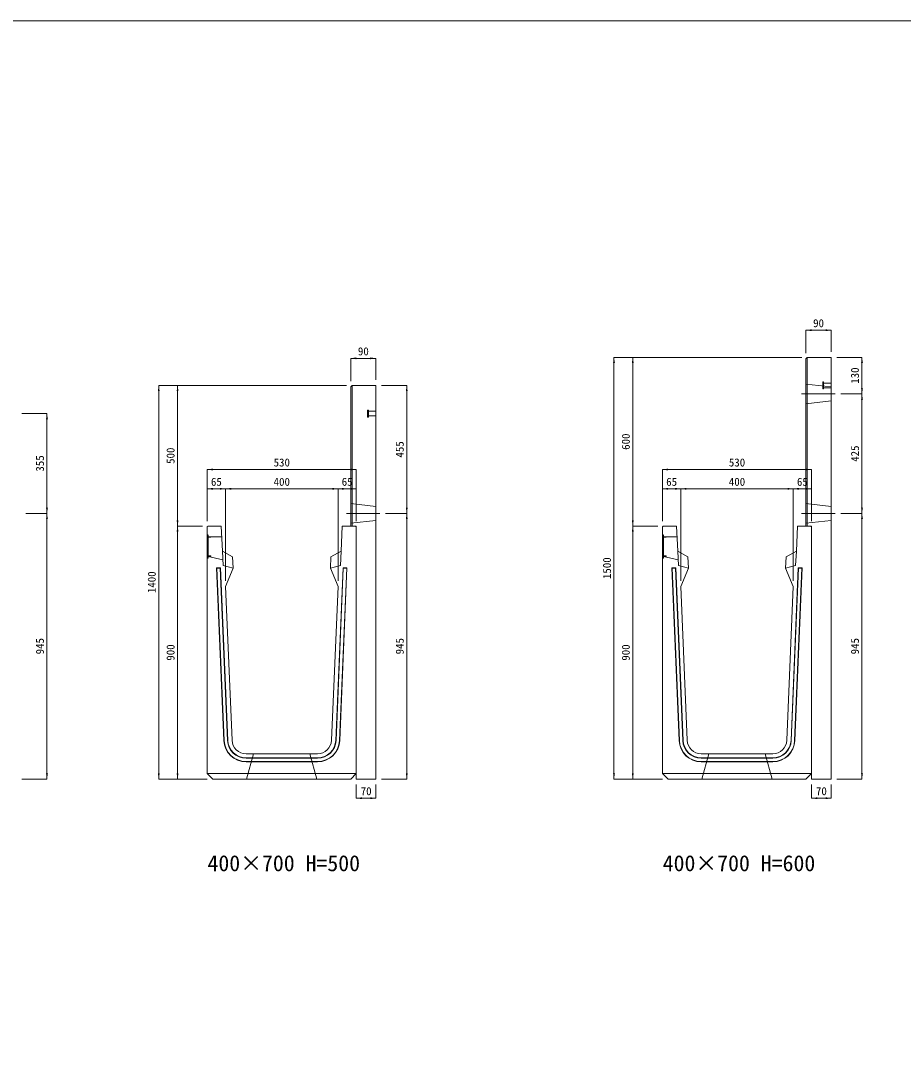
# Model space of a CAD drawing. Units: millimetres at full size. Extents: x -7442 to 51876, y 9625 to 40052.
# Drawn here: x 23959 to 27096, y 25790 to 29522 of the extents above; entities that cross this region are included whole.
import ezdxf
from ezdxf.enums import TextEntityAlignment as Align

# ---------------------------------------------------------------- set-up
doc = ezdxf.new("R2010")
doc.units = ezdxf.units.MM
doc.header["$LTSCALE"] = 16
for name, pattern in [('DASHED', [7.5, 6, -1.5]), ('USER1', [13.5, 7.5, -6]), ('USER2', [285.75, 190.5, -31.75, 31.75, -31.75])]:
    doc.linetypes.add(name, pattern=pattern)
doc.layers.add('0_2', color=7, linetype='Continuous')
for name, color, linetype, lineweight in [('HOLE', 7, 'DASHED', 9), ('KIJUN', 5, 'Continuous', 9), ('WWAY', 5, 'Continuous', 9), ('寸法線', 7, 'Continuous', 9), ('本体', 2, 'Continuous', 13), ('補助線', 8, 'Continuous', 9), ('ｲﾝｻｰﾄ', 3, 'USER1', 9)]:
    doc.layers.add(name, color=color, linetype=linetype, lineweight=lineweight)
doc.styles.add('ＭＳ ゴシック', font='')
doc.styles.get('ＭＳ ゴシック').set_extended_font_data('MS Gothic')

# ---------------------------------------------------------------- blocks, each defined once
blk = doc.blocks.new('filled_arrow')
at = {"color": 0, "linetype": 'Continuous', "lineweight": -2}
blk.add_solid([(7.5, 1.25), (0, 0), (7.5, -1.25)], dxfattribs=at)

msp = doc.modelspace()

# ---------------------------------------------------------------- linework, layer by layer
at = {"layer": 'HOLE'}
for points in [[(24786.84, 26915.37), (24986.84, 26915.37), (25011.84, 26825.37), (24761.84, 26825.37)], [(26405.59, 26915.37), (26605.59, 26915.37), (26630.59, 26825.37), (26380.59, 26825.37)]]:
    msp.add_lwpolyline(points, close=True, dxfattribs=at)
at = {"layer": 'KIJUN'}
for p, q in [((24655.04, 27576.37), (24656.08, 27575.37)), ((24668.09, 27575.37), (24669.05, 27576.37)), ((25118.64, 27576.37), (25092.83, 26962.05)), ((25105.58, 27575.37), (25104.62, 27576.37)), ((25118.64, 27576.37), (25117.59, 27575.37)), ((26273.79, 27576.37), (26274.84, 27575.37)), ((26286.85, 27575.37), (26287.81, 27576.37)), ((26737.39, 27576.37), (26711.58, 26962.05)), ((26724.34, 27575.37), (26723.38, 27576.37)), ((26737.39, 27576.37), (26736.35, 27575.37)), ((24656.08, 27575.37), (24681.85, 26962.09)), ((26274.84, 27575.37), (26300.6, 26962.09)), ((24759.78, 26900.37), (25013.89, 26900.37)), ((25013.89, 26899.37), (24759.78, 26899.37)), ((24759.78, 26887.37), (25013.89, 26887.37)), ((25013.89, 26886.37), (24759.78, 26886.37)), ((26378.54, 26900.37), (26632.65, 26900.37)), ((26632.65, 26899.37), (26378.54, 26899.37)), ((26378.54, 26887.37), (26632.65, 26887.37)), ((26632.65, 26886.37), (26378.54, 26886.37))]:
    msp.add_line(p, q, dxfattribs=at)
at = {"layer": 'KIJUN', "color": 7, "lineweight": 13}
for p, q in [((25086.84, 27510.37), (25063.85, 26963.27)), ((26705.59, 27510.37), (26682.61, 26963.27)), ((25013.89, 26915.37), (24759.78, 26915.37)), ((26632.65, 26915.37), (26378.54, 26915.37))]:
    msp.add_line(p, q, dxfattribs=at)
at = {"layer": 'KIJUN', "color": 7}
for p, q in [((24621.84, 26845.37), (25151.84, 26845.37)), ((26240.59, 26845.37), (26770.59, 26845.37))]:
    msp.add_line(p, q, dxfattribs=at)
at = {"layer": 'KIJUN', "color": 7, "lineweight": 13}
for points in [[(24709.83, 26963.27), (24686.84, 27510.37), (24713.84, 27575.37), (24711.84, 27615.37), (24675.84, 27635.37), (24671.84, 27725.37), (24624.84, 27725.37), (24621.84, 27722.37), (24621.84, 26845.37), (24641.84, 26825.37), (25131.84, 26825.37), (25151.84, 26845.37), (25151.84, 27722.37), (25148.84, 27725.37), (25101.84, 27725.37), (25097.84, 27635.37), (25061.84, 27615.37), (25059.84, 27575.37), (25086.84, 27510.37)], [(26328.58, 26963.27), (26305.59, 27510.37), (26332.59, 27575.37), (26330.59, 27615.37), (26294.59, 27635.37), (26290.59, 27725.37), (26243.59, 27725.37), (26240.59, 27722.37), (26240.59, 26845.37), (26260.59, 26825.37), (26750.59, 26825.37), (26770.59, 26845.37), (26770.59, 27722.37), (26767.59, 27725.37), (26720.59, 27725.37), (26716.59, 27635.37), (26680.59, 27615.37), (26678.59, 27575.37), (26705.59, 27510.37)]]:
    msp.add_lwpolyline(points, dxfattribs=at)
at = {"layer": 'KIJUN', "color": 7, "linetype": 'DASHED', "lineweight": 13}
for points in [[(24713.84, 27575.37), (24678.5, 27585.37), (24675.84, 27635.37)], [(25059.84, 27575.37), (25095.17, 27585.37), (25097.84, 27635.37)], [(26332.59, 27575.37), (26297.26, 27585.37), (26294.59, 27635.37)], [(26678.59, 27575.37), (26713.93, 27585.37), (26716.59, 27635.37)]]:
    msp.add_lwpolyline(points, dxfattribs=at)
at = {"layer": 'KIJUN'}
for points in [[(24680.85, 26962.05), (24655.04, 27576.37), (24669.05, 27576.37), (24694.84, 26962.64)], [(25078.84, 26962.64), (25104.62, 27576.37), (25118.64, 27576.37)], [(26299.61, 26962.05), (26273.79, 27576.37), (26287.81, 27576.37), (26313.59, 26962.64)], [(26697.59, 26962.64), (26723.38, 27576.37), (26737.39, 27576.37)], [(24693.84, 26962.6), (24668.09, 27575.37), (24656.08, 27575.37)], [(25091.83, 26962.09), (25117.59, 27575.37), (25105.58, 27575.37), (25079.84, 26962.6)], [(26312.59, 26962.6), (26286.85, 27575.37), (26274.84, 27575.37)], [(26710.58, 26962.09), (26736.35, 27575.37), (26724.34, 27575.37), (26698.59, 26962.6)]]:
    msp.add_lwpolyline(points, dxfattribs=at)
for centre, radius, start, end in [((24759.78, 26965.37), 79, 182.40597, 270), ((24759.78, 26965.37), 78, 182.40597, 270), ((24759.78, 26965.37), 66, 182.40597, 270), ((24759.78, 26965.37), 65, 182.40597, 270), ((25013.89, 26965.37), 65, 270, 357.59403), ((25013.89, 26965.37), 66, 270, 357.59403), ((25013.89, 26965.37), 78, 270, 357.59403), ((25013.89, 26965.37), 79, 270, 357.59403), ((26378.54, 26965.37), 79, 182.40597, 270), ((26378.54, 26965.37), 78, 182.40597, 270), ((26378.54, 26965.37), 66, 182.40597, 270), ((26378.54, 26965.37), 65, 182.40597, 270), ((26632.65, 26965.37), 65, 270, 357.59403), ((26632.65, 26965.37), 66, 270, 357.59403), ((26632.65, 26965.37), 78, 270, 357.59403), ((26632.65, 26965.37), 79, 270, 357.59403)]:
    msp.add_arc(centre, radius, start, end, dxfattribs=at)
at = {"layer": 'KIJUN', "color": 7, "lineweight": 13}
for centre, start, end in [((24759.78, 26965.37), 182.40597, 270), ((25013.89, 26965.37), 270, 357.59403), ((26378.54, 26965.37), 182.40597, 270), ((26632.65, 26965.37), 270, 357.59403)]:
    msp.add_arc(centre, 50, start, end, dxfattribs=at)
at = {"layer": 'WWAY', "color": 7, "linetype": 'DASHED', "lineweight": 13}
for points in [[(24621.84, 27695.37), (24625.04, 27693.37), (24625.04, 27611.37), (24621.84, 27609.37)], [(24673.53, 27687.37), (24625.04, 27687.37), (24625.04, 27693.37), (24621.84, 27695.37)], [(26240.59, 27695.37), (26243.79, 27693.37), (26243.79, 27611.37), (26240.59, 27609.37)], [(26292.28, 27687.37), (26243.79, 27687.37), (26243.79, 27693.37), (26240.59, 27695.37)], [(24621.84, 27609.37), (24625.04, 27611.37), (24625.04, 27617.37), (24677.44, 27605.37)], [(26240.59, 27609.37), (26243.79, 27611.37), (26243.79, 27617.37), (26296.19, 27605.37)]]:
    msp.add_lwpolyline(points, dxfattribs=at)
at = {"layer": 'WWAY'}
for points in [[(24623.04, 27692.37), (24625.04, 27692.37), (24625.04, 27612.37), (24623.04, 27612.37)], [(26241.79, 27692.37), (26243.79, 27692.37), (26243.79, 27612.37), (26241.79, 27612.37)], [(24625.04, 27687.37), (24635.04, 27687.37), (24635.04, 27685.37), (24625.04, 27685.37)], [(26243.79, 27687.37), (26253.79, 27687.37), (26253.79, 27685.37), (26243.79, 27685.37)], [(24625.04, 27619.37), (24635.04, 27619.37), (24635.04, 27617.37), (24625.04, 27617.37)], [(26243.79, 27619.37), (26253.79, 27619.37), (26253.79, 27617.37), (26243.79, 27617.37)]]:
    msp.add_lwpolyline(points, close=True, dxfattribs=at)
at = {"layer": '寸法線'}
for p, q in [((26750.59, 28421.81), (26840.59, 28421.81)), ((26750.59, 28340.37), (26750.59, 28421.81)), ((26840.59, 28345.37), (26840.59, 28421.81)), ((26068.12, 26825.37), (26068.12, 28325.37)), ((26735.59, 28325.37), (26068.12, 28325.37)), ((26135.01, 27725.37), (26135.01, 28325.37)), ((26735.59, 28325.37), (26135.01, 28325.37)), ((26860.59, 28325.37), (26950.02, 28325.37)), ((26950.02, 28195.37), (26950.02, 28325.37)), ((25131.84, 28321.81), (25221.84, 28321.81)), ((25131.84, 28240.37), (25131.84, 28321.81)), ((25221.84, 28245.37), (25221.84, 28321.81)), ((24449.37, 26825.37), (24449.37, 28225.37)), ((25116.84, 28225.37), (24449.37, 28225.37)), ((24516.26, 27725.37), (24516.26, 28225.37)), ((25116.84, 28225.37), (24516.26, 28225.37)), ((25241.84, 28225.37), (25331.27, 28225.37)), ((25331.27, 27770.37), (25331.27, 28225.37)), ((26874.69, 28195.37), (26950.02, 28195.37)), ((26874.69, 28195.37), (26950.02, 28195.37)), ((26950.02, 27770.37), (26950.02, 28195.37)), ((23962.42, 28125.37), (24051.86, 28125.37)), ((24051.86, 27770.37), (24051.86, 28125.37)), ((24621.84, 27926.37), (25151.84, 27926.37)), ((24621.84, 27742.37), (24621.84, 27926.37)), ((25151.84, 27742.37), (25151.84, 27926.37)), ((26240.59, 27926.37), (26770.59, 27926.37)), ((26240.59, 27742.37), (26240.59, 27926.37)), ((26770.59, 27742.37), (26770.59, 27926.37)), ((24621.84, 27857.7), (24686.84, 27857.7)), ((24621.84, 27742.37), (24621.84, 27857.7)), ((24686.84, 27857.7), (25086.84, 27857.7)), ((24686.84, 27530.37), (24686.84, 27857.7)), ((24686.84, 27530.37), (24686.84, 27857.7)), ((25086.84, 27530.37), (25086.84, 27857.7)), ((25086.84, 27857.7), (25151.84, 27857.7)), ((25086.84, 27530.37), (25086.84, 27857.7)), ((25151.84, 27742.37), (25151.84, 27857.7)), ((26240.59, 27857.7), (26305.59, 27857.7)), ((26240.59, 27742.37), (26240.59, 27857.7)), ((26305.59, 27857.7), (26705.59, 27857.7)), ((26305.59, 27530.37), (26305.59, 27857.7)), ((26305.59, 27530.37), (26305.59, 27857.7)), ((26705.59, 27530.37), (26705.59, 27857.7)), ((26705.59, 27857.7), (26770.59, 27857.7)), ((26705.59, 27530.37), (26705.59, 27857.7)), ((26770.59, 27742.37), (26770.59, 27857.7)), ((23976.52, 27770.37), (24051.86, 27770.37)), ((23976.52, 27770.37), (24051.86, 27770.37)), ((24051.86, 26825.37), (24051.86, 27770.37)), ((25255.94, 27770.37), (25331.27, 27770.37)), ((25255.94, 27770.37), (25331.27, 27770.37)), ((25331.27, 26825.37), (25331.27, 27770.37)), ((26874.69, 27770.37), (26950.02, 27770.37)), ((26874.69, 27770.37), (26950.02, 27770.37)), ((26950.02, 26825.37), (26950.02, 27770.37)), ((24516.26, 26825.37), (24516.26, 27725.37)), ((24604.84, 27725.37), (24516.26, 27725.37)), ((24604.84, 27725.37), (24516.26, 27725.37)), ((26135.01, 26825.37), (26135.01, 27725.37)), ((26223.59, 27725.37), (26135.01, 27725.37)), ((26223.59, 27725.37), (26135.01, 27725.37)), ((23962.42, 26825.37), (24051.86, 26825.37)), ((24621.84, 26825.37), (24449.37, 26825.37)), ((24621.84, 26825.37), (24516.26, 26825.37)), ((25151.84, 26805.37), (25151.84, 26757.1)), ((25221.84, 26805.37), (25221.84, 26757.1)), ((25241.84, 26825.37), (25331.27, 26825.37)), ((26240.59, 26825.37), (26068.12, 26825.37)), ((26240.59, 26825.37), (26135.01, 26825.37)), ((26770.59, 26805.37), (26770.59, 26757.1)), ((26840.59, 26805.37), (26840.59, 26757.1)), ((26860.59, 26825.37), (26950.02, 26825.37)), ((25151.84, 26757.1), (25221.84, 26757.1)), ((26770.59, 26757.1), (26840.59, 26757.1))]:
    msp.add_line(p, q, dxfattribs=at)
at = {"layer": '寸法線', "linetype": 'USER2'}
for p, q in [((26854.69, 28195.37), (26735.42, 28195.37)), ((25235.94, 27770.37), (25116.67, 27770.37)), ((26854.69, 27770.37), (26735.42, 27770.37))]:
    msp.add_line(p, q, dxfattribs=at)
at = {"layer": '本体', "color": 4, "lineweight": 5}
for p, q in [((26755.59, 28325.37), (26755.59, 27725.37)), ((25136.84, 28225.37), (25136.84, 27725.37))]:
    msp.add_line(p, q, dxfattribs=at)
at = {"layer": '本体', "linetype": 'USER1', "lineweight": 9}
for p, q in [((26750.59, 28230.37), (26840.59, 28220.37)), ((26750.59, 28160.37), (26840.59, 28170.37)), ((25131.84, 27805.37), (25221.84, 27795.37)), ((26750.59, 27805.37), (26840.59, 27795.37)), ((25131.84, 27735.37), (25221.84, 27745.37)), ((26750.59, 27735.37), (26840.59, 27745.37))]:
    msp.add_line(p, q, dxfattribs=at)
at = {"layer": '本体'}
for points in [[(26750.59, 28320.37), (26755.59, 28325.37), (26840.59, 28325.37), (26840.59, 26825.37), (26770.59, 26825.37), (26770.59, 27725.37), (26750.59, 27725.37)], [(25131.84, 28220.37), (25136.84, 28225.37), (25221.84, 28225.37), (25221.84, 26825.37), (25151.84, 26825.37), (25151.84, 27725.37), (25131.84, 27725.37)]]:
    msp.add_lwpolyline(points, close=True, dxfattribs=at)
at = {"layer": '補助線', "color": 1, "lineweight": 13}
msp.add_lwpolyline([(20252.04, 29521.83), (33503.47, 29521.83), (33503.47, 22058.74), (20252.04, 22058.74)], close=True, dxfattribs=at)
at = {"layer": 'ｲﾝｻｰﾄ'}
for p, q in [((26810.59, 28237.87), (26810.59, 28212.87)), ((26813.59, 28237.87), (26810.59, 28237.87)), ((26813.59, 28212.87), (26810.59, 28212.87)), ((26813.59, 28237.87), (26813.59, 28212.87)), ((26840.59, 28233.87), (26813.59, 28233.87)), ((26840.59, 28216.87), (26813.59, 28216.87)), ((26840.59, 28233.87), (26840.59, 28216.87)), ((25191.84, 28137.87), (25191.84, 28112.87)), ((25194.84, 28137.87), (25191.84, 28137.87)), ((25194.84, 28137.87), (25194.84, 28112.87)), ((25194.84, 28112.87), (25191.84, 28112.87)), ((25221.84, 28133.87), (25194.84, 28133.87)), ((25221.84, 28116.87), (25194.84, 28116.87)), ((25221.84, 28133.87), (25221.84, 28116.87))]:
    msp.add_line(p, q, dxfattribs=at)

# ---------------------------------------------------------------- block references
at = {"layer": '寸法線', "xscale": 2.67, "yscale": 2.67}
for p in [(26750.59, 28421.81), (25131.84, 28321.81), (24621.84, 27926.37), (26240.59, 27926.37), (24621.84, 27857.7), (24686.84, 27857.7), (25086.84, 27857.7), (26240.59, 27857.7), (26305.59, 27857.7), (26705.59, 27857.7), (25151.84, 26757.1), (26770.59, 26757.1)]:
    msp.add_blockref('filled_arrow', p, dxfattribs=at)
for p, rotation in [((26840.59, 28421.81), 180), ((25221.84, 28321.81), 180), ((26068.12, 28325.37), 270), ((26135.01, 28325.37), 270), ((26950.02, 28325.37), 270), ((24449.37, 28225.37), 270), ((24516.26, 28225.37), 270), ((25331.27, 28225.37), 270), ((26950.02, 28195.37), 90), ((26950.02, 28195.37), 270), ((24051.86, 28125.37), 270), ((25151.84, 27926.37), 180), ((26770.59, 27926.37), 180), ((24686.84, 27857.7), 180), ((25086.84, 27857.7), 180), ((25151.84, 27857.7), 180), ((26305.59, 27857.7), 180), ((26705.59, 27857.7), 180), ((26770.59, 27857.7), 180), ((24051.86, 27770.37), 90), ((24051.86, 27770.37), 270), ((25331.27, 27770.37), 90), ((25331.27, 27770.37), 270), ((26950.02, 27770.37), 90), ((26950.02, 27770.37), 270), ((24516.26, 27725.37), 90), ((26135.01, 27725.37), 90), ((24516.26, 27725.37), 270), ((26135.01, 27725.37), 270), ((24051.86, 26825.37), 90), ((24449.37, 26825.37), 90), ((24516.26, 26825.37), 90), ((25331.27, 26825.37), 90), ((26068.12, 26825.37), 90), ((26135.01, 26825.37), 90), ((26950.02, 26825.37), 90), ((25221.84, 26757.1), 180), ((26840.59, 26757.1), 180)]:
    msp.add_blockref('filled_arrow', p, dxfattribs=dict(at, rotation=rotation))

# ---------------------------------------------------------------- texts
at = {"layer": '0_2', "style": 'ＭＳ ゴシック'}
for s, p in [('400×700 H=500', (24622.64, 26480.35)), ('400×700 H=600', (26241.39, 26480.35))]:
    msp.add_text(s, height=56.96, dxfattribs=at).set_placement(p, align=Align.BOTTOM_LEFT)
at = {"layer": '寸法線', "style": 'ＭＳ ゴシック'}
for s, p in [('90', (26795.59, 28446.81)), ('90', (25176.84, 28346.81)), ('530', (24886.84, 27951.37)), ('530', (26505.59, 27951.37)), ('65', (24654.34, 27882.7)), ('400', (24886.84, 27882.7)), ('65', (25119.34, 27882.7)), ('65', (26273.09, 27882.7)), ('400', (26505.59, 27882.7)), ('65', (26738.09, 27882.7)), ('70', (25186.84, 26782.1)), ('70', (26805.59, 26782.1))]:
    msp.add_text(s, height=28.48, dxfattribs=at).set_placement(p, align=Align.MIDDLE_CENTER)
for s, p in [('130', (26925.02, 28260.37)), ('455', (25306.27, 27997.87)), ('600', (26110.01, 28025.37)), ('500', (24491.26, 27975.37)), ('425', (26925.02, 27982.87)), ('355', (24026.86, 27947.87)), ('1500', (26043.12, 27575.37)), ('1400', (24424.37, 27525.37)), ('945', (24026.86, 27297.87)), ('945', (25306.27, 27297.87)), ('945', (26925.02, 27297.87)), ('900', (24491.26, 27275.37)), ('900', (26110.01, 27275.37))]:
    msp.add_text(s, height=28.48, rotation=90, dxfattribs=at).set_placement(p, align=Align.MIDDLE_CENTER)

doc.saveas('drawing.dxf')
